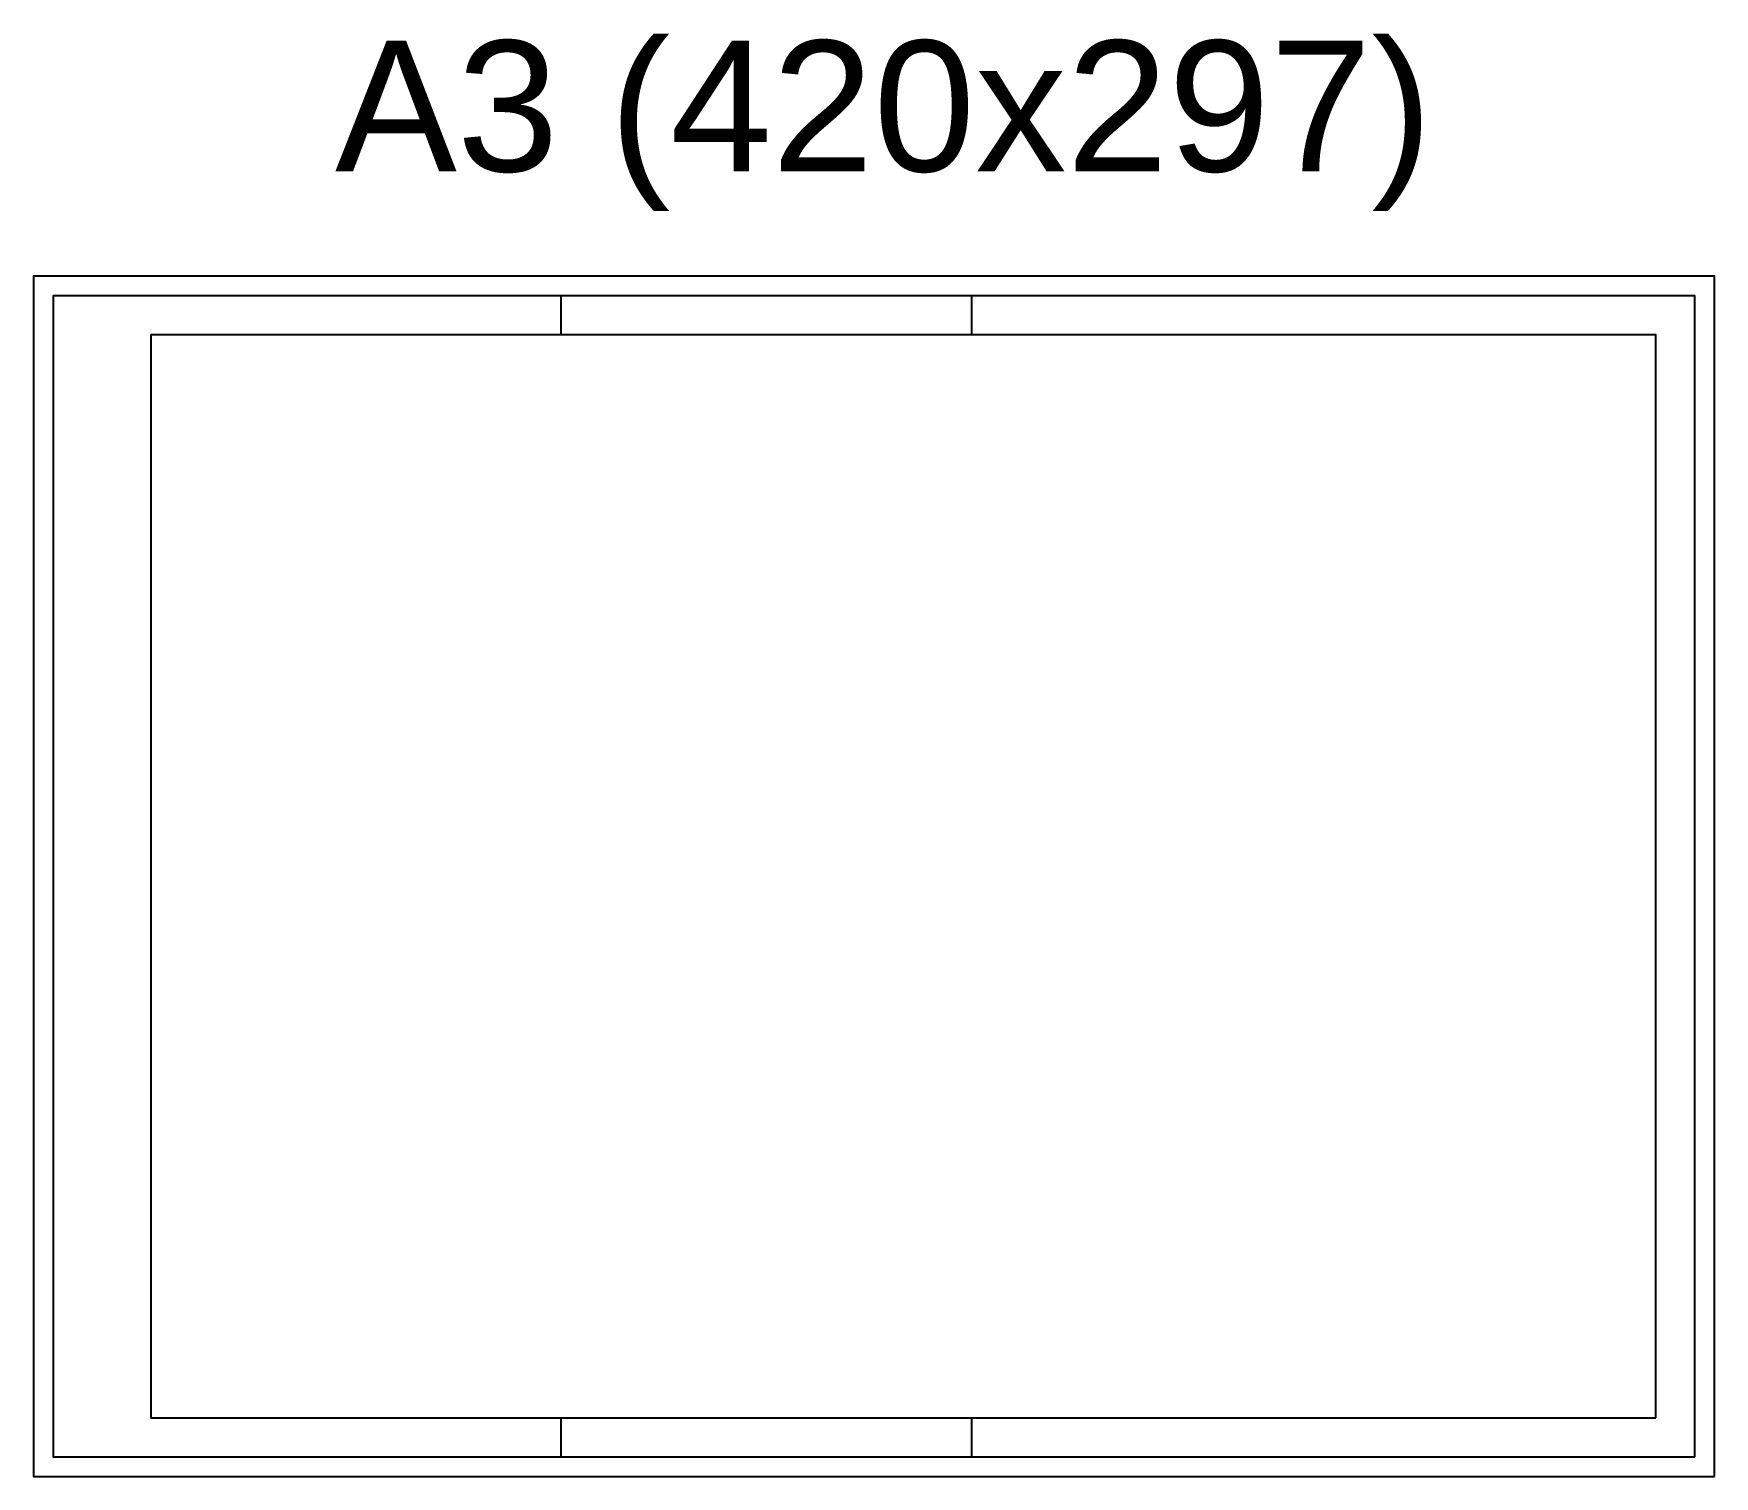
# Paper-space layout 'A3_mm' of a CAD drawing. Header units: millimetres. Extents: x -425 to 5, y -5 to 364.
import ezdxf
from ezdxf.enums import TextEntityAlignment as Align

# ---------------------------------------------------------------- set-up
doc = ezdxf.new("R2010")
doc.units = ezdxf.units.MM
doc.layers.add('0_MRG_AUX', color=7, linetype='Continuous', true_color=0xecbcd1, plot=False)
doc.layers.add('MRG_EXTERNA', color=1, linetype='Continuous')
doc.layers.add('MRG_INTERNA', color=2, linetype='Continuous')
doc.styles.add('Arial', font='arial.ttf')

# ---------------------------------------------------------------- blocks, each defined once
blk = doc.blocks.new('*U10')
at = {"layer": '0_MRG_AUX'}
blk.add_lwpolyline([(5, -5), (5, 302), (-425, 302), (-425, -5)], close=True, dxfattribs=at)
at = {"layer": 'MRG_EXTERNA'}
blk.add_lwpolyline([(0, 0), (0, 297), (-420, 297), (-420, 0)], close=True, dxfattribs=at)
at = {"layer": 'MRG_INTERNA'}
for p, q in [((-290, 287), (-290, 297)), ((-185, 287), (-185, 297)), ((-185, 287), (-185, 297)), ((-290, 0), (-290, 10)), ((-185, 0), (-185, 10)), ((-185, 0), (-185, 10))]:
    blk.add_line(p, q, dxfattribs=at)
blk.add_lwpolyline([(-10, 10), (-10, 287), (-395, 287), (-395, 10)], close=True, dxfattribs=at)

psp = doc.layouts.new('A3_mm')

# ---------------------------------------------------------------- block references
psp.add_blockref('*U10', (0, 0))

# ---------------------------------------------------------------- texts
at = {"style": 'Arial'}
psp.add_text('A3 (420x297)', height=33.4769, dxfattribs=at).set_placement((-207.52, 362.25), align=Align.TOP_CENTER)

doc.saveas('drawing.dxf')
